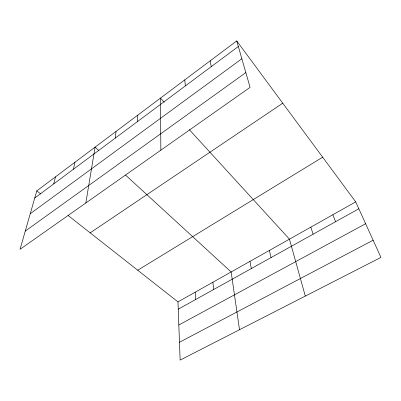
<?xml version="1.0" encoding="UTF-8"?>
<svg xmlns="http://www.w3.org/2000/svg" width="401" height="401" viewBox="0 0 401 401"><rect width="100%" height="100%" fill="white"/><g stroke="black" fill="none" stroke-linecap="round" stroke-linejoin="round"><path stroke-width="0.6" d="M137.433 121.593L137.814 115.097M115.262 138.099L116.034 131.433M85.819 203.001L95.087 147.142L98.726 150.48M73.463 169.217L74.927 162.26M53.734 183.904L55.508 176.826M36.797 190.861L20.05 249.307L250.079 87.348L236.725 40.912L36.797 190.861L40.732 193.954M34.737 198.049L238.329 46.486M30.245 213.713L241.858 58.767M25.268 231.091L245.838 72.601M90.19 232.851L282.755 103.197M137.718 270.229L322.665 157.192M177.969 301.883L355.702 201.893L380.95 257.407L180.134 360.088L177.969 301.883L67.98 215.387M178.244 309.201L358.83 208.776M178.831 325L365.627 223.723M179.473 342.269L373.13 240.214M125.528 175.067L231.151 271.963L239.512 329.727M164.209 102.185L160.475 98.1L160.851 150.174M189.297 129.623L289.452 239.166L305.301 296.088M236.725 40.912L355.702 201.893M332.86 214.746L335.582 221.703M310.79 227.161L313.126 234.194M269.402 250.445L271.051 257.592M249.978 261.372L251.317 268.565M210.199 60.807L211.237 66.651M212.891 282.239L213.663 289.507M184.806 79.849L185.327 85.939M195.172 292.204L195.688 299.502"/></g></svg>
